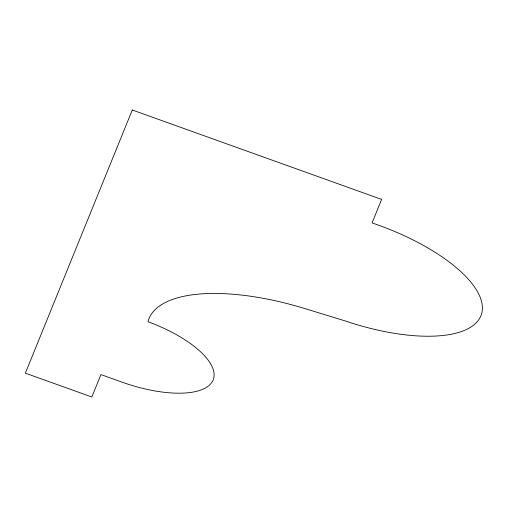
<?xml version="1.0" encoding="UTF-8"?>
<svg xmlns="http://www.w3.org/2000/svg" width="507" height="507" viewBox="0 0 507 507"><rect width="100%" height="100%" fill="white"/><g stroke="black" fill="none" stroke-linecap="round" stroke-linejoin="round"><path stroke-width="0.76" d="M132.283 109.994L25.35 373.165L91.837 397.006L100.95 374.584L122.726 382.392A84.004 32.822 19.3 0 0 213.117 380.047A84.004 32.822 19.3 0 0 147.955 321.704A160.358 62.659 19.3 0 1 302.026 307.711L344.963 320.855A129.805 50.719 19.3 0 0 481.65 313.592A129.805 50.719 19.3 0 0 372.062 222.903L381.606 199.409L132.283 109.994"/></g></svg>
